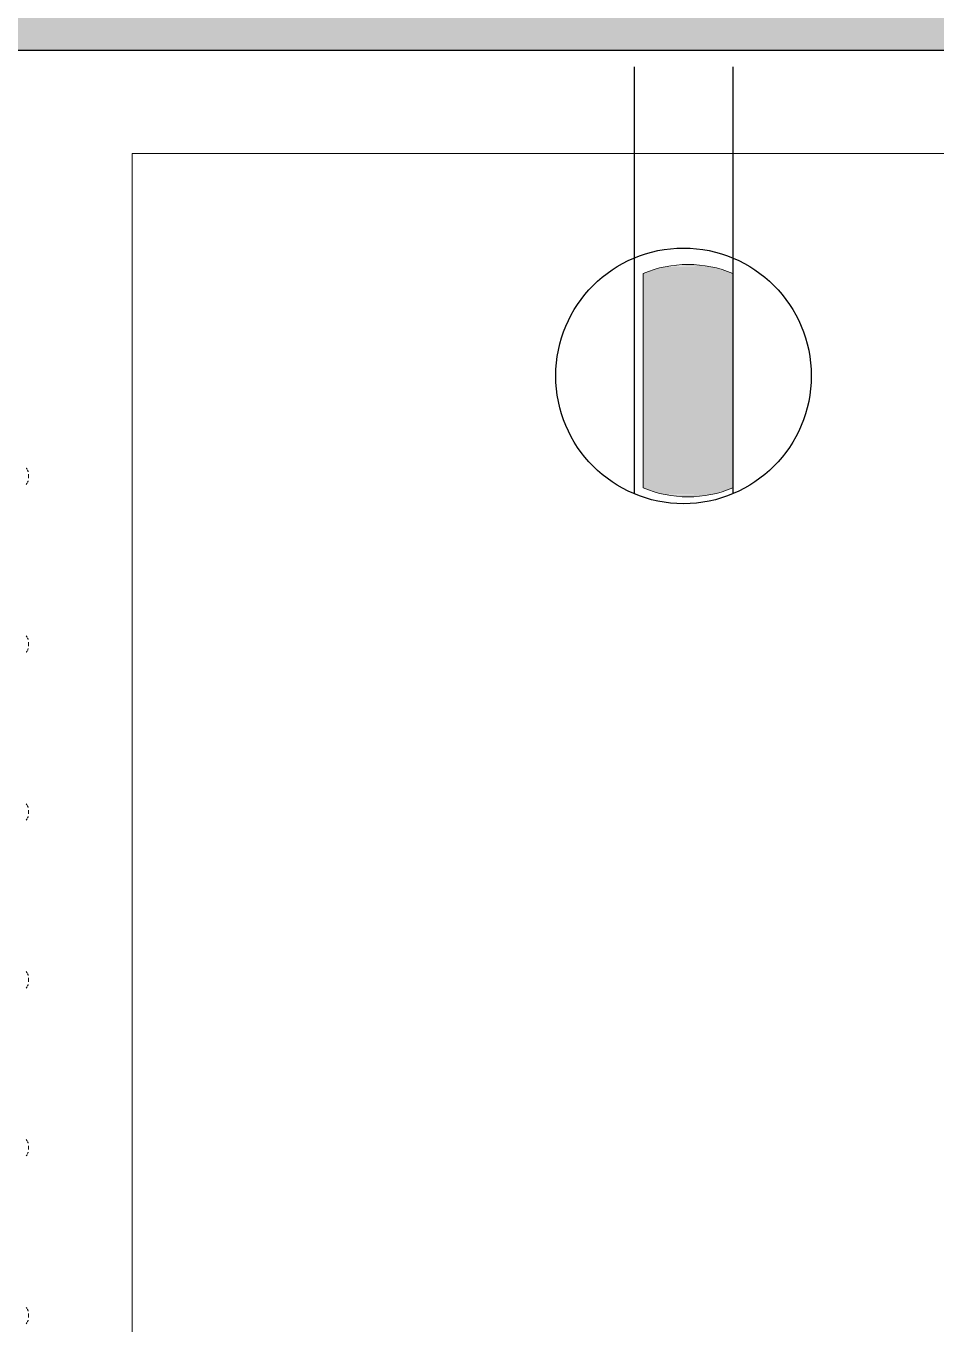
# Model space of a CAD drawing. Header units: inches. Extents: x -1176 to 1507, y -2563 to 978.
# Drawn here: x 1111.78 to 1129.41, y 542.35 to 567.48 of the extents above; entities that cross this region are included whole.
import ezdxf

# ---------------------------------------------------------------- set-up
doc = ezdxf.new("R2010")
doc.units = ezdxf.units.IN
doc.header["$MEASUREMENT"] = 0
for name, color, linetype, lineweight in [('A-ANNO-NOTE', 131, 'Continuous', 40), ('A-GENM', 13, 'Continuous', 18), ('A-WALL', 113, 'Continuous', 18), ('A-WALL-PATT', 111, 'Continuous', 18), ('Q-SPCQ', 91, 'Continuous', 9)]:
    doc.layers.add(name, color=color, linetype=linetype, lineweight=lineweight)

# ---------------------------------------------------------------- blocks, each defined once
blk = doc.blocks.new('Ice_Maker_2779 - Ice_Maker_2779-7475657-2nd Floor Power _ Signal')
at = {"layer": 'Q-SPCQ'}
for p, q in [((-15.2, 0), (-15.2, -34.2)), ((15.2, 0), (-15.2, 0))]:
    blk.add_line(p, q, dxfattribs=at)
blk = doc.blocks.new('Cast_Iron_Radiator_8182 - Cast_Iron_Radiator_8182-7588421-2nd Floor Power _ Signal')
at = {"layer": 'A-GENM', "lineweight": 9}
for p, q in [((-2.537, -4.933), (-2.5, -4.933)), ((-2.5, -4.933), (-2.463, -4.933)), ((0.713, -4.933), (0.75, -4.933)), ((0.75, -4.933), (0.787, -4.933)), ((3.963, -4.933), (4, -4.933)), ((4, -4.933), (4.037, -4.933)), ((7.213, -4.933), (7.25, -4.933)), ((7.25, -4.933), (7.287, -4.933)), ((10.463, -4.933), (10.5, -4.933)), ((10.5, -4.933), (10.537, -4.933)), ((13.713, -4.933), (13.75, -4.933)), ((13.75, -4.933), (13.787, -4.933))]:
    blk.add_line(p, q, dxfattribs=at)
at = {"layer": 'A-GENM', "lineweight": 9, "flags": 128}
for points in [[(-2.636, -4.904), (-2.642, -4.9), (-2.648, -4.896), (-2.654, -4.891), (-2.659, -4.887)], [(-2.588, -4.925), (-2.595, -4.923), (-2.602, -4.921), (-2.609, -4.918), (-2.616, -4.915), (-2.623, -4.912)], [(-2.378, -4.912), (-2.385, -4.915), (-2.392, -4.918), (-2.399, -4.921), (-2.406, -4.924), (-2.413, -4.926)], [(-2.341, -4.887), (-2.347, -4.892), (-2.353, -4.896), (-2.359, -4.901), (-2.365, -4.905)], [(0.614, -4.904), (0.608, -4.9), (0.602, -4.896), (0.596, -4.891), (0.591, -4.887)], [(0.662, -4.925), (0.655, -4.923), (0.648, -4.921), (0.641, -4.918), (0.634, -4.915), (0.627, -4.912)], [(0.872, -4.912), (0.865, -4.915), (0.858, -4.918), (0.851, -4.921), (0.844, -4.924), (0.837, -4.926)], [(0.909, -4.887), (0.903, -4.892), (0.897, -4.896), (0.891, -4.901), (0.885, -4.905)], [(3.864, -4.904), (3.858, -4.9), (3.852, -4.896), (3.846, -4.891), (3.841, -4.887)], [(3.912, -4.925), (3.905, -4.923), (3.898, -4.921), (3.891, -4.918), (3.884, -4.915), (3.877, -4.912)], [(4.122, -4.912), (4.115, -4.915), (4.108, -4.918), (4.101, -4.921), (4.094, -4.924), (4.087, -4.926)], [(4.159, -4.887), (4.153, -4.892), (4.147, -4.896), (4.141, -4.901), (4.135, -4.905)], [(7.114, -4.904), (7.108, -4.9), (7.102, -4.896), (7.096, -4.891), (7.091, -4.887)], [(7.162, -4.925), (7.155, -4.923), (7.148, -4.921), (7.141, -4.918), (7.134, -4.915), (7.127, -4.912)], [(7.372, -4.912), (7.365, -4.915), (7.358, -4.918), (7.351, -4.921), (7.344, -4.924), (7.337, -4.926)], [(7.409, -4.887), (7.403, -4.892), (7.397, -4.896), (7.391, -4.901), (7.385, -4.905)], [(10.364, -4.904), (10.358, -4.9), (10.352, -4.896), (10.346, -4.891), (10.341, -4.887)], [(10.412, -4.925), (10.405, -4.923), (10.398, -4.921), (10.391, -4.918), (10.384, -4.915), (10.377, -4.912)], [(10.622, -4.912), (10.615, -4.915), (10.608, -4.918), (10.601, -4.921), (10.594, -4.924), (10.587, -4.926)], [(10.659, -4.887), (10.653, -4.892), (10.647, -4.896), (10.641, -4.901), (10.635, -4.905)], [(13.614, -4.904), (13.608, -4.9), (13.602, -4.896), (13.596, -4.891), (13.591, -4.887)], [(13.662, -4.925), (13.655, -4.923), (13.648, -4.921), (13.641, -4.918), (13.634, -4.915), (13.627, -4.912)], [(13.872, -4.912), (13.865, -4.915), (13.858, -4.918), (13.851, -4.921), (13.844, -4.924), (13.837, -4.926)], [(13.909, -4.887), (13.903, -4.892), (13.897, -4.896), (13.891, -4.901), (13.885, -4.905)]]:
    blk.add_lwpolyline(points, dxfattribs=at)

msp = doc.modelspace()

# ---------------------------------------------------------------- hatches: boundary and pattern name
at = {"layer": 'A-ANNO-NOTE', "lineweight": 9}
for points in [[(1123.796, 558.511), (1123.796, 562.707), (1123.737, 562.684)], [(1123.796, 558.511), (1123.737, 562.684), (1123.737, 558.534)], [(1123.796, 562.707), (1125.419, 562.707), (1125.052, 562.815)], [(1123.796, 562.707), (1125.052, 562.815), (1124.163, 562.815)], [(1123.796, 558.511), (1125.419, 558.511), (1125.419, 562.707)], [(1123.796, 558.511), (1125.419, 562.707), (1123.796, 562.707)], [(1124.989, 562.826), (1124.735, 562.855), (1124.226, 562.826)], [(1125.052, 562.815), (1124.989, 562.826), (1124.226, 562.826)], [(1125.479, 558.534), (1125.479, 562.684), (1125.419, 562.707)], [(1125.419, 558.511), (1125.479, 558.534), (1125.419, 562.707)], [(1125.052, 558.403), (1125.419, 558.511), (1123.796, 558.511)], [(1124.163, 558.403), (1125.052, 558.403), (1123.796, 558.511)], [(1124.989, 558.392), (1125.052, 558.403), (1124.226, 558.392)], [(1124.735, 558.363), (1124.989, 558.392), (1124.226, 558.392)], [(1124.48, 558.363), (1124.735, 558.363), (1124.226, 558.392)]]:
    msp.add_hatch(color=256, dxfattribs=at).paths.add_polyline_path(points, flags=0)
at = {"layer": 'A-WALL-PATT', "lineweight": 9}
h = msp.add_hatch(color=7, dxfattribs=at)
h.paths.add_polyline_path([(918.399, 567.009), (940.092, 567.009), (940.092, 589.009), (874.539, 589.009), (874.539, 567.009), (912.149, 567.009)], flags=0)
h.paths.add_polyline_path([(801.399, 567.009), (837.039, 567.009), (837.039, 589.009), (783.486, 589.009), (783.486, 567.009), (800.899, 567.009)], flags=0)
h.paths.add_polyline_path([(1211.237, 567.009), (1211.237, 589.009), (1167.697, 589.009), (1167.697, 567.009), (1179.107, 567.009)], flags=0)
h.paths.add_polyline_path([(745.986, 567.009), (745.986, 589.009), (682.433, 589.009), (682.433, 567.009), (739.695, 567.009)], flags=0)
h.paths.add_polyline_path([(1130.197, 567.009), (1130.197, 589.009), (1068.645, 589.009), (1068.645, 567.009), (1121.29, 567.009)], flags=0)
h.paths.add_polyline_path([(994.091, 567.009), (1031.145, 567.009), (1031.145, 589.009), (977.592, 589.009), (977.592, 567.009)], flags=0)
h.paths.add_polyline_path([(531.553, 567.009), (539.026, 567.009), (539.026, 589.009), (480.776, 589.009), (480.776, 567.009), (485.299, 567.009)], flags=0)
h.paths.add_polyline_path([(576.526, 567.009), (644.933, 567.009), (644.933, 589.009), (576.526, 589.009)], flags=0)

# ---------------------------------------------------------------- linework, layer by layer
at = {"layer": 'A-ANNO-NOTE', "lineweight": 30}
for p, q in [((1123.562, 566.683), (1123.562, 558.42)), ((1125.479, 566.683), (1125.479, 558.42))]:
    msp.add_line(p, q, dxfattribs=at)
at = {"layer": 'A-ANNO-NOTE', "lineweight": 9}
for p, q in [((1123.737, 562.684), (1123.737, 558.534)), ((1125.479, 558.534), (1125.479, 562.684))]:
    msp.add_line(p, q, dxfattribs=at)
at = {"layer": 'A-ANNO-NOTE', "lineweight": 30}
msp.add_circle((1124.521, 560.702), 2.475, dxfattribs=at)
at = {"layer": 'A-ANNO-NOTE', "lineweight": 9}
for start, end in [(67.2244, 112.7756), (247.2244, 292.7756)]:
    msp.add_arc((1124.608, 560.609), 2.25, start, end, dxfattribs=at)
at = {"layer": 'A-WALL', "color": 8, "lineweight": 30}
msp.add_line((1097.899, 567.009), (1130.197, 567.009), dxfattribs=at)

# ---------------------------------------------------------------- block references
at = {"layer": 'A-GENM', "lineweight": 9, "rotation": 89.9999999999999}
msp.add_blockref('Cast_Iron_Radiator_8182 - Cast_Iron_Radiator_8182-7588421-2nd Floor Power _ Signal', (1106.899, 545.009), dxfattribs=at)
at = {"layer": 'Q-SPCQ'}
msp.add_blockref('Ice_Maker_2779 - Ice_Maker_2779-7475657-2nd Floor Power _ Signal', (1129.037, 565.009), dxfattribs=at)

doc.saveas('drawing.dxf')
